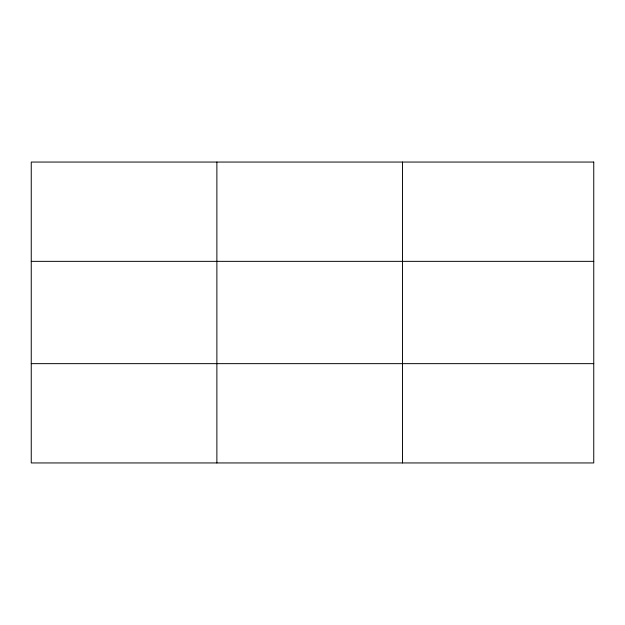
<?xml version="1.0" encoding="UTF-8"?>
<svg xmlns="http://www.w3.org/2000/svg" width="625" height="625" viewBox="0 0 625 625"><rect width="100%" height="100%" fill="white"/><g stroke="black" fill="none" stroke-linecap="round" stroke-linejoin="round"><path stroke-width="0.94" d="M216.875 462.945L216.875 162.055M402.5 462.945L402.5 162.055M31.25 261.352L593.75 261.352M31.25 363.648L593.75 363.648M593.75 162.055L593.75 462.945L31.25 462.945L31.25 162.055L593.75 162.055"/></g></svg>
